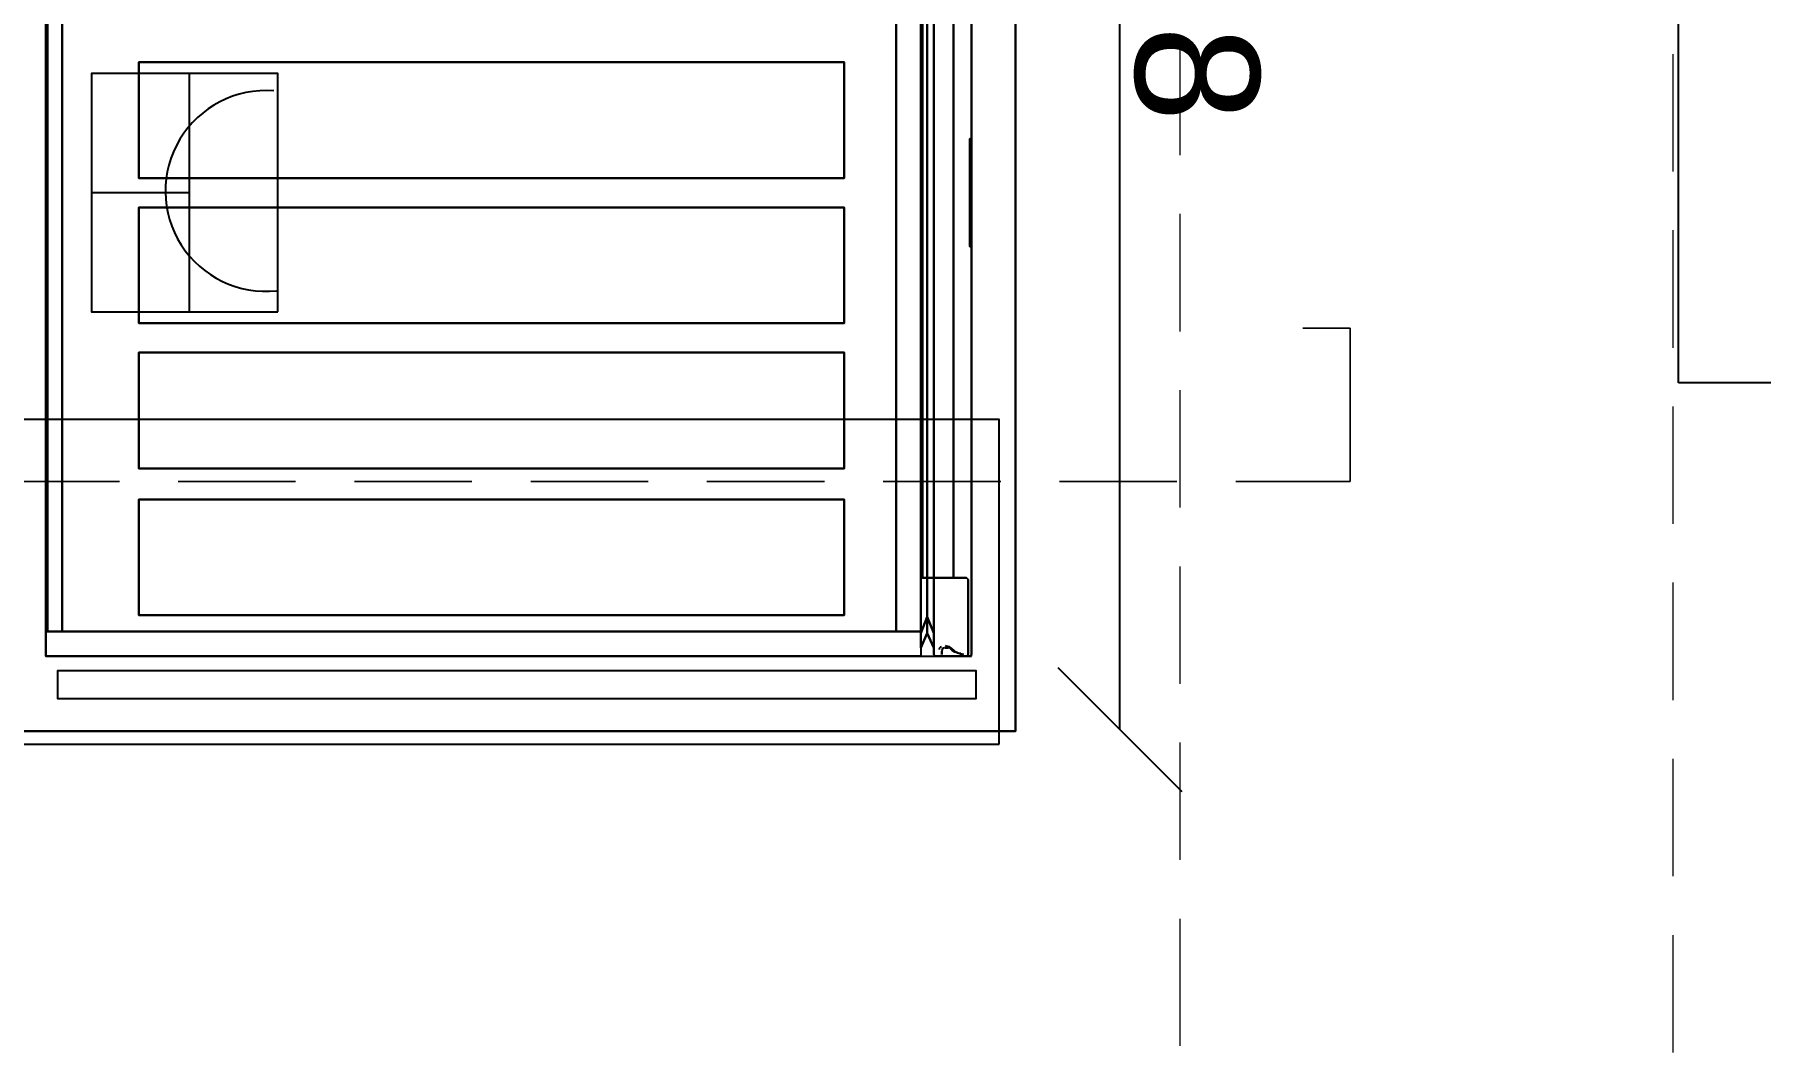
# Model space of a CAD drawing. Header units: millimetres. Extents: x -5841 to 140562, y 1006 to 102310.
# Drawn here: x 100590 to 101710, y 14084 to 14744 of the extents above; entities that cross this region are included whole.
import ezdxf

# ---------------------------------------------------------------- set-up
doc = ezdxf.new("R2010")
doc.units = ezdxf.units.MM
doc.header["$LTSCALE"] = 10
for name, color, linetype in [('PDF18_0', 7, 'Continuous'), ('PDF18_1-Dim-01', 7, 'Continuous'), ('PDF18_1-EeAa_3D-01', 7, 'Continuous'), ('PDF18_1-Electrical_App-01', 7, 'Continuous'), ('PDF18_2d', 1, 'Continuous'), ('PDF18_Text', 7, 'Continuous')]:
    doc.layers.add(name, color=color, linetype=linetype)
for name, color, linetype, true_color in [('PDF18_1-Cab-01', 7, 'Continuous', 0x545454), ('PDF18_1-Cab_2D-01', 7, 'Continuous', 0x545454), ('PDF18_1-Shape-01', 140, 'Continuous', 0x00bfff), ('PDF18_KD - WALL - LOADBEARING', 7, 'Continuous', 0xc0ab87)]:
    doc.layers.add(name, color=color, linetype=linetype, true_color=true_color)
doc.styles.add('PDF ArialMT', font='arial.ttf')
picture_1 = doc.add_image_def('image2.png', size_in_pixel=(2281, 605))

msp = doc.modelspace()

# ---------------------------------------------------------------- linework, layer by layer
at = {"layer": 'PDF18_0', "lineweight": 25}
for points in [[(100005.20748, 15294.41859), (100005.20748, 14657.31806), (98984.99998, 14657.31806), (98984.99998, 15294.41859), (97782.76376, 15294.41859), (97782.76376, 14292.2023), (101226.49323, 14292.2023), (101226.49323, 15294.41859)], [(101215.91016, 14283.73585), (101215.91016, 14494.33885), (99496.16204, 14494.33885), (99496.16204, 14283.73585)]]:
    msp.add_lwpolyline(points, close=True, dxfattribs=at)
at = {"layer": 'PDF18_0', "color": 0, "lineweight": 0, "true_color": 0x939598}
for points in [[(101333.38219, 14665.78451), (101333.38219, 14741.98258)], [(101652.99076, 14655.20144), (101652.99076, 14731.39951)], [(101333.38219, 14551.4874), (101333.38219, 14627.68547)], [(101652.99076, 14540.90434), (101652.99076, 14617.10241)], [(101333.38219, 14437.1903), (101333.38219, 14513.38837)], [(101652.99076, 14426.60723), (101652.99076, 14502.8053)], [(101333.38219, 14322.89319), (101333.38219, 14399.09126)], [(101652.99076, 14312.31012), (101652.99076, 14388.5082)], [(101333.38219, 14208.59608), (101333.38219, 14284.79415)], [(101652.99076, 14198.01302), (101652.99076, 14274.21109)], [(101333.38219, 14087.94914), (101333.38219, 14170.49705)], [(101652.99076, 14083.71591), (101652.99076, 14159.91398)]]:
    msp.add_lwpolyline(points, dxfattribs=at)
for points in [[(101412.75518, 14454.1232), (101443.44607, 14454.1232), (101443.44607, 14553.60401), (101412.75518, 14553.60401), (101443.44607, 14553.60401), (101443.44607, 14454.1232)], [(100645.48294, 14454.1232), (100569.28487, 14454.1232)], [(100759.78004, 14454.1232), (100683.58197, 14454.1232)], [(100874.07715, 14454.1232), (100797.87908, 14454.1232)], [(100988.37425, 14454.1232), (100912.17618, 14454.1232)], [(101102.67136, 14454.1232), (101026.47329, 14454.1232)], [(101216.96847, 14454.1232), (101140.7704, 14454.1232)], [(101331.26557, 14454.1232), (101255.0675, 14454.1232)], [(101428.62977, 14454.1232), (101369.36461, 14454.1232)]]:
    msp.add_lwpolyline(points, close=True, dxfattribs=at)
at = {"layer": 'PDF18_1-Cab-01', "lineweight": 25}
msp.add_lwpolyline([(101201.09387, 14313.36843), (101201.09387, 14331.35964), (100605.26729, 14331.35964), (100605.26729, 14313.36843)], close=True, dxfattribs=at)
at = {"layer": 'PDF18_1-Cab_2D-01', "lineweight": 25}
msp.add_lwpolyline([(100605.26729, 14313.36843), (101201.09387, 14313.36843), (101201.09387, 14331.35964), (100605.26729, 14331.35964)], close=True, dxfattribs=at)
at = {"layer": 'PDF18_1-Dim-01', "lineweight": 25}
for points in [[(101294.22484, 14293.26061), (101294.22484, 15270.07754)], [(101254.0092, 14333.47626), (101334.44049, 14253.04496)]]:
    msp.add_lwpolyline(points, dxfattribs=at)
at = {"layer": 'PDF18_1-EeAa_3D-01', "lineweight": 25}
for points in [[(101196.86064, 14940.94421), (101197.91895, 14939.8859), (101197.91895, 14341.94271), (101196.86064, 14340.8844), (101174.63621, 14340.8844), (101196.86064, 14340.8844), (101197.91895, 14341.94271), (101197.91895, 14939.8859), (101196.86064, 14940.94421), (101174.63621, 14940.94421), (101173.5779, 14939.8859), (101174.63621, 14940.94421), (101196.86064, 14940.94421), (101197.91895, 14939.8859), (101197.91895, 14341.94271), (101196.86064, 14340.8844), (101197.91895, 14341.94271), (101197.91895, 14939.8859), (101196.86064, 14940.94421), (101174.63621, 14940.94421)], [(101169.34467, 14926.12792), (101165.11145, 14936.71098), (101165.11145, 14346.17593), (101169.34467, 14355.70069)], [(101165.11145, 14346.17593), (101165.11145, 14936.71098), (101169.34467, 14926.12792), (101169.34467, 14355.70069)], [(101169.34467, 14355.70069), (101173.5779, 14346.17593), (101173.5779, 14936.71098), (101169.34467, 14926.12792), (101173.5779, 14936.71098), (101173.5779, 14346.17593)], [(101174.63621, 14340.8844), (101173.5779, 14341.94271), (101173.5779, 14939.8859), (101173.5779, 14341.94271)], [(101165.11145, 14356.759), (100597.85914, 14356.759), (100597.85914, 14925.06961), (101165.11145, 14925.06961)], [(100597.85914, 14925.06961), (101165.11145, 14925.06961), (101165.11145, 14356.759), (100597.85914, 14356.759)], [(100598.91745, 14925.06961), (100598.91745, 14356.759), (100597.85914, 14356.759), (100598.91745, 14356.759)], [(101149.23685, 14925.06961), (100598.91745, 14925.06961), (100598.91745, 14356.759), (101149.23685, 14356.759)], [(100608.44221, 14356.759), (101165.11145, 14356.759), (101165.11145, 14925.06961), (100608.44221, 14925.06961)], [(100608.44221, 14356.759), (100608.44221, 14925.06961), (101165.11145, 14925.06961), (101165.11145, 14356.759)], [(100608.44221, 14356.759), (101165.11145, 14356.759), (101165.11145, 14925.06961), (100608.44221, 14925.06961)], [(100608.44221, 14356.759), (100608.44221, 14925.06961), (101165.11145, 14925.06961), (101165.11145, 14356.759)], [(100608.44221, 14356.759), (101165.11145, 14356.759), (101165.11145, 14925.06961), (100608.44221, 14925.06961)], [(100608.44221, 14356.759), (100608.44221, 14925.06961), (101165.11145, 14925.06961), (101165.11145, 14356.759)], [(100608.44221, 14356.759), (101165.11145, 14356.759), (101165.11145, 14925.06961), (100608.44221, 14925.06961)], [(100608.44221, 14356.759), (100608.44221, 14925.06961), (101165.11145, 14925.06961), (101165.11145, 14356.759)], [(100608.44221, 14356.759), (101165.11145, 14356.759), (101165.11145, 14925.06961), (100608.44221, 14925.06961)], [(100608.44221, 14356.759), (100608.44221, 14925.06961), (101165.11145, 14925.06961), (101165.11145, 14356.759)], [(101165.11145, 14925.06961), (101165.11145, 14356.759), (101149.23685, 14356.759), (101165.11145, 14356.759)], [(101165.11145, 14926.12792), (101169.34467, 14916.60316), (101169.34467, 14366.28376), (101165.11145, 14355.70069)], [(101169.34467, 14366.28376), (101169.34467, 14916.60316), (101165.11145, 14926.12792), (101165.11145, 14355.70069)], [(101169.34467, 14916.60316), (101173.5779, 14926.12792), (101173.5779, 14355.70069), (101169.34467, 14366.28376), (101173.5779, 14355.70069), (101173.5779, 14926.12792)], [(101186.27758, 14391.68311), (101166.16975, 14391.68311), (101186.27758, 14391.68311), (101186.27758, 14891.2038)], [(100658.18262, 14726.10798), (101115.37104, 14726.10798), (101115.37104, 14650.96822), (100658.18262, 14650.96822)], [(101115.37104, 14726.10798), (100658.18262, 14726.10798), (100658.18262, 14650.96822), (101115.37104, 14650.96822)], [(100658.18262, 14726.10798), (101115.37104, 14726.10798), (101115.37104, 14650.96822), (100658.18262, 14650.96822)], [(101115.37104, 14726.10798), (100658.18262, 14726.10798), (100658.18262, 14650.96822), (101115.37104, 14650.96822)], [(100658.18262, 14726.10798), (101115.37104, 14726.10798), (101115.37104, 14650.96822), (100658.18262, 14650.96822)], [(101115.37104, 14726.10798), (100658.18262, 14726.10798), (100658.18262, 14650.96822), (101115.37104, 14650.96822)], [(100658.18262, 14726.10798), (101115.37104, 14726.10798), (101115.37104, 14650.96822), (100658.18262, 14650.96822)], [(101115.37104, 14726.10798), (100658.18262, 14726.10798), (100658.18262, 14650.96822), (101115.37104, 14650.96822)], [(100658.18262, 14726.10798), (101115.37104, 14726.10798), (101115.37104, 14650.96822), (100658.18262, 14650.96822)], [(101115.37104, 14726.10798), (100658.18262, 14726.10798), (100658.18262, 14650.96822), (101115.37104, 14650.96822)], [(101196.86064, 14676.36757), (101197.91895, 14676.36757), (101196.86064, 14676.36757), (101196.86064, 14606.51934), (101197.91895, 14606.51934), (101196.86064, 14606.51934)], [(101197.91895, 14606.51934), (101197.91895, 14675.30927), (101196.86064, 14675.30927), (101196.86064, 14606.51934), (101197.91895, 14606.51934), (101197.91895, 14675.30927), (101196.86064, 14675.30927), (101196.86064, 14606.51934)], [(100658.18262, 14631.9187), (101115.37104, 14631.9187), (101115.37104, 14556.77893), (100658.18262, 14556.77893)], [(101115.37104, 14631.9187), (100658.18262, 14631.9187), (100658.18262, 14556.77893), (101115.37104, 14556.77893)], [(100658.18262, 14631.9187), (101115.37104, 14631.9187), (101115.37104, 14556.77893), (100658.18262, 14556.77893)], [(101115.37104, 14631.9187), (100658.18262, 14631.9187), (100658.18262, 14556.77893), (101115.37104, 14556.77893)], [(100658.18262, 14631.9187), (101115.37104, 14631.9187), (101115.37104, 14556.77893), (100658.18262, 14556.77893)], [(101115.37104, 14631.9187), (100658.18262, 14631.9187), (100658.18262, 14556.77893), (101115.37104, 14556.77893)], [(100658.18262, 14631.9187), (101115.37104, 14631.9187), (101115.37104, 14556.77893), (100658.18262, 14556.77893)], [(101115.37104, 14631.9187), (100658.18262, 14631.9187), (100658.18262, 14556.77893), (101115.37104, 14556.77893)], [(100658.18262, 14631.9187), (101115.37104, 14631.9187), (101115.37104, 14556.77893), (100658.18262, 14556.77893)], [(101115.37104, 14631.9187), (100658.18262, 14631.9187), (100658.18262, 14556.77893), (101115.37104, 14556.77893)], [(100658.18262, 14537.72942), (101115.37104, 14537.72942), (101115.37104, 14462.58965), (100658.18262, 14462.58965)], [(101115.37104, 14537.72942), (100658.18262, 14537.72942), (100658.18262, 14462.58965), (101115.37104, 14462.58965)], [(100658.18262, 14537.72942), (101115.37104, 14537.72942), (101115.37104, 14462.58965), (100658.18262, 14462.58965)], [(101115.37104, 14537.72942), (100658.18262, 14537.72942), (100658.18262, 14462.58965), (101115.37104, 14462.58965)], [(100658.18262, 14537.72942), (101115.37104, 14537.72942), (101115.37104, 14462.58965), (100658.18262, 14462.58965)], [(101115.37104, 14537.72942), (100658.18262, 14537.72942), (100658.18262, 14462.58965), (101115.37104, 14462.58965)], [(100658.18262, 14537.72942), (101115.37104, 14537.72942), (101115.37104, 14462.58965), (100658.18262, 14462.58965)], [(101115.37104, 14537.72942), (100658.18262, 14537.72942), (100658.18262, 14462.58965), (101115.37104, 14462.58965)], [(100658.18262, 14537.72942), (101115.37104, 14537.72942), (101115.37104, 14462.58965), (100658.18262, 14462.58965)], [(101115.37104, 14537.72942), (100658.18262, 14537.72942), (100658.18262, 14462.58965), (101115.37104, 14462.58965)], [(100658.18262, 14442.48183), (101115.37104, 14442.48183), (101115.37104, 14367.34206), (100658.18262, 14367.34206)], [(101115.37104, 14442.48183), (100658.18262, 14442.48183), (100658.18262, 14367.34206), (101115.37104, 14367.34206)], [(100658.18262, 14442.48183), (101115.37104, 14442.48183), (101115.37104, 14367.34206), (100658.18262, 14367.34206)], [(101115.37104, 14442.48183), (100658.18262, 14442.48183), (100658.18262, 14367.34206), (101115.37104, 14367.34206)], [(100658.18262, 14442.48183), (101115.37104, 14442.48183), (101115.37104, 14367.34206), (100658.18262, 14367.34206)], [(101115.37104, 14442.48183), (100658.18262, 14442.48183), (100658.18262, 14367.34206), (101115.37104, 14367.34206)], [(100658.18262, 14442.48183), (101115.37104, 14442.48183), (101115.37104, 14367.34206), (100658.18262, 14367.34206)], [(101115.37104, 14442.48183), (100658.18262, 14442.48183), (100658.18262, 14367.34206), (101115.37104, 14367.34206)], [(100658.18262, 14442.48183), (101115.37104, 14442.48183), (101115.37104, 14367.34206), (100658.18262, 14367.34206)], [(101115.37104, 14442.48183), (100658.18262, 14442.48183), (100658.18262, 14367.34206), (101115.37104, 14367.34206)], [(101194.74403, 14340.8844), (101192.62742, 14340.8844), (101194.74403, 14340.8844), (101195.80234, 14341.94271), (101195.80234, 14390.62481), (101194.74403, 14391.68311), (101173.5779, 14391.68311), (101194.74403, 14391.68311), (101195.80234, 14390.62481), (101195.80234, 14341.94271)], [(100597.85914, 14340.8844), (100597.85914, 14356.759), (101165.11145, 14356.759), (101165.11145, 14340.8844), (100597.85914, 14340.8844), (100597.85914, 14356.759), (101165.11145, 14356.759), (101165.11145, 14340.8844)], [(101173.5779, 14341.94271), (101174.63621, 14340.8844)]]:
    msp.add_lwpolyline(points, close=True, dxfattribs=at)
for points in [[(101173.5779, 14939.8859), (101173.5779, 14341.94271), (101173.5779, 14939.8859)], [(100597.85914, 14356.759), (100597.85914, 14925.06961), (100597.85914, 14356.759)], [(101149.23685, 14356.759), (101149.23685, 14925.06961), (101149.23685, 14356.759)], [(101166.16975, 14391.68311), (101166.16975, 14891.2038), (101166.16975, 14391.68311)], [(100658.18262, 14726.10798), (100658.18262, 14726.10798)], [(100658.18262, 14726.10798), (100658.18262, 14726.10798)], [(100658.18262, 14726.10798), (100658.18262, 14726.10798)], [(100658.18262, 14726.10798), (100658.18262, 14726.10798)], [(100658.18262, 14726.10798), (100658.18262, 14726.10798)], [(100658.18262, 14726.10798), (100658.18262, 14726.10798)], [(100658.18262, 14726.10798), (100658.18262, 14726.10798)], [(100658.18262, 14726.10798), (100658.18262, 14726.10798)], [(100658.18262, 14726.10798), (100658.18262, 14726.10798)], [(100658.18262, 14726.10798), (100658.18262, 14726.10798)], [(101115.37104, 14726.10798), (101115.37104, 14726.10798)], [(101115.37104, 14726.10798), (101115.37104, 14726.10798)], [(101115.37104, 14726.10798), (101115.37104, 14726.10798)], [(101115.37104, 14726.10798), (101115.37104, 14726.10798)], [(101115.37104, 14726.10798), (101115.37104, 14726.10798)], [(101115.37104, 14726.10798), (101115.37104, 14726.10798)], [(101115.37104, 14726.10798), (101115.37104, 14726.10798)], [(101115.37104, 14726.10798), (101115.37104, 14726.10798)], [(101115.37104, 14726.10798), (101115.37104, 14726.10798)], [(101115.37104, 14726.10798), (101115.37104, 14726.10798)], [(101196.86064, 14676.36757), (101196.86064, 14676.36757)], [(101196.86064, 14675.30927), (101196.86064, 14675.30927)], [(101196.86064, 14675.30927), (101196.86064, 14675.30927)], [(101197.91895, 14676.36757), (101197.91895, 14606.51934), (101197.91895, 14676.36757)], [(101197.91895, 14676.36757), (101197.91895, 14676.36757)], [(101197.91895, 14675.30927), (101197.91895, 14675.30927)], [(101197.91895, 14675.30927), (101197.91895, 14675.30927)], [(100658.18262, 14650.96822), (100658.18262, 14650.96822)], [(100658.18262, 14650.96822), (100658.18262, 14650.96822)], [(100658.18262, 14650.96822), (100658.18262, 14650.96822)], [(100658.18262, 14650.96822), (100658.18262, 14650.96822)], [(100658.18262, 14650.96822), (100658.18262, 14650.96822)], [(100658.18262, 14650.96822), (100658.18262, 14650.96822)], [(100658.18262, 14650.96822), (100658.18262, 14650.96822)], [(100658.18262, 14650.96822), (100658.18262, 14650.96822)], [(100658.18262, 14650.96822), (100658.18262, 14650.96822)], [(100658.18262, 14650.96822), (100658.18262, 14650.96822)], [(100658.18262, 14650.96822), (100658.18262, 14650.96822)], [(100658.18262, 14650.96822), (100658.18262, 14650.96822)], [(100658.18262, 14650.96822), (100658.18262, 14650.96822)], [(100658.18262, 14650.96822), (100658.18262, 14650.96822)], [(100658.18262, 14650.96822), (100658.18262, 14650.96822)], [(101115.37104, 14650.96822), (101115.37104, 14650.96822)], [(101115.37104, 14650.96822), (101115.37104, 14650.96822)], [(101115.37104, 14650.96822), (101115.37104, 14650.96822)], [(101115.37104, 14650.96822), (101115.37104, 14650.96822)], [(101115.37104, 14650.96822), (101115.37104, 14650.96822)], [(101115.37104, 14650.96822), (101115.37104, 14650.96822)], [(101115.37104, 14650.96822), (101115.37104, 14650.96822)], [(101115.37104, 14650.96822), (101115.37104, 14650.96822)], [(101115.37104, 14650.96822), (101115.37104, 14650.96822)], [(101115.37104, 14650.96822), (101115.37104, 14650.96822)], [(100658.18262, 14631.9187), (100658.18262, 14631.9187)], [(100658.18262, 14631.9187), (100658.18262, 14631.9187)], [(100658.18262, 14631.9187), (100658.18262, 14631.9187)], [(100658.18262, 14631.9187), (100658.18262, 14631.9187)], [(100658.18262, 14631.9187), (100658.18262, 14631.9187)], [(100658.18262, 14631.9187), (100658.18262, 14631.9187)], [(100658.18262, 14631.9187), (100658.18262, 14631.9187)], [(100658.18262, 14631.9187), (100658.18262, 14631.9187)], [(100658.18262, 14631.9187), (100658.18262, 14631.9187)], [(100658.18262, 14631.9187), (100658.18262, 14631.9187)], [(101115.37104, 14631.9187), (101115.37104, 14631.9187)], [(101115.37104, 14631.9187), (101115.37104, 14631.9187)], [(101115.37104, 14631.9187), (101115.37104, 14631.9187)], [(101115.37104, 14631.9187), (101115.37104, 14631.9187)], [(101115.37104, 14631.9187), (101115.37104, 14631.9187)], [(101115.37104, 14631.9187), (101115.37104, 14631.9187)], [(101115.37104, 14631.9187), (101115.37104, 14631.9187)], [(101115.37104, 14631.9187), (101115.37104, 14631.9187)], [(101115.37104, 14631.9187), (101115.37104, 14631.9187)], [(101115.37104, 14631.9187), (101115.37104, 14631.9187)], [(101196.86064, 14606.51934), (101196.86064, 14606.51934)], [(101196.86064, 14606.51934), (101196.86064, 14606.51934)], [(101196.86064, 14606.51934), (101196.86064, 14606.51934)], [(101196.86064, 14606.51934), (101196.86064, 14606.51934)], [(101197.91895, 14606.51934), (101197.91895, 14606.51934)], [(101197.91895, 14606.51934), (101197.91895, 14606.51934)], [(101197.91895, 14606.51934), (101197.91895, 14606.51934)], [(100658.18262, 14556.77893), (100658.18262, 14556.77893)], [(100658.18262, 14556.77893), (100658.18262, 14556.77893)], [(100658.18262, 14556.77893), (100658.18262, 14556.77893)], [(100658.18262, 14556.77893), (100658.18262, 14556.77893)], [(100658.18262, 14556.77893), (100658.18262, 14556.77893)], [(100658.18262, 14556.77893), (100658.18262, 14556.77893)], [(100658.18262, 14556.77893), (100658.18262, 14556.77893)], [(100658.18262, 14556.77893), (100658.18262, 14556.77893)], [(100658.18262, 14556.77893), (100658.18262, 14556.77893)], [(100658.18262, 14556.77893), (100658.18262, 14556.77893)], [(100658.18262, 14556.77893), (100658.18262, 14556.77893)], [(100658.18262, 14556.77893), (100658.18262, 14556.77893)], [(100658.18262, 14556.77893), (100658.18262, 14556.77893)], [(100658.18262, 14556.77893), (100658.18262, 14556.77893)], [(100658.18262, 14556.77893), (100658.18262, 14556.77893)], [(101115.37104, 14556.77893), (101115.37104, 14556.77893)], [(101115.37104, 14556.77893), (101115.37104, 14556.77893)], [(101115.37104, 14556.77893), (101115.37104, 14556.77893)], [(101115.37104, 14556.77893), (101115.37104, 14556.77893)], [(101115.37104, 14556.77893), (101115.37104, 14556.77893)], [(101115.37104, 14556.77893), (101115.37104, 14556.77893)], [(101115.37104, 14556.77893), (101115.37104, 14556.77893)], [(101115.37104, 14556.77893), (101115.37104, 14556.77893)], [(101115.37104, 14556.77893), (101115.37104, 14556.77893)], [(101115.37104, 14556.77893), (101115.37104, 14556.77893)], [(100658.18262, 14537.72942), (100658.18262, 14537.72942)], [(100658.18262, 14537.72942), (100658.18262, 14537.72942)], [(100658.18262, 14537.72942), (100658.18262, 14537.72942)], [(100658.18262, 14537.72942), (100658.18262, 14537.72942)], [(100658.18262, 14537.72942), (100658.18262, 14537.72942)], [(100658.18262, 14537.72942), (100658.18262, 14537.72942)], [(100658.18262, 14537.72942), (100658.18262, 14537.72942)], [(100658.18262, 14537.72942), (100658.18262, 14537.72942)], [(100658.18262, 14537.72942), (100658.18262, 14537.72942)], [(100658.18262, 14537.72942), (100658.18262, 14537.72942)], [(101115.37104, 14537.72942), (101115.37104, 14537.72942)], [(101115.37104, 14537.72942), (101115.37104, 14537.72942)], [(101115.37104, 14537.72942), (101115.37104, 14537.72942)], [(101115.37104, 14537.72942), (101115.37104, 14537.72942)], [(101115.37104, 14537.72942), (101115.37104, 14537.72942)], [(101115.37104, 14537.72942), (101115.37104, 14537.72942)], [(101115.37104, 14537.72942), (101115.37104, 14537.72942)], [(101115.37104, 14537.72942), (101115.37104, 14537.72942)], [(101115.37104, 14537.72942), (101115.37104, 14537.72942)], [(101115.37104, 14537.72942), (101115.37104, 14537.72942)], [(100658.18262, 14462.58965), (100658.18262, 14462.58965)], [(100658.18262, 14462.58965), (100658.18262, 14462.58965)], [(100658.18262, 14462.58965), (100658.18262, 14462.58965)], [(100658.18262, 14462.58965), (100658.18262, 14462.58965)], [(100658.18262, 14462.58965), (100658.18262, 14462.58965)], [(100658.18262, 14462.58965), (100658.18262, 14462.58965)], [(100658.18262, 14462.58965), (100658.18262, 14462.58965)], [(100658.18262, 14462.58965), (100658.18262, 14462.58965)], [(100658.18262, 14462.58965), (100658.18262, 14462.58965)], [(100658.18262, 14462.58965), (100658.18262, 14462.58965)], [(100658.18262, 14462.58965), (100658.18262, 14462.58965)], [(100658.18262, 14462.58965), (100658.18262, 14462.58965)], [(100658.18262, 14462.58965), (100658.18262, 14462.58965)], [(100658.18262, 14462.58965), (100658.18262, 14462.58965)], [(100658.18262, 14462.58965), (100658.18262, 14462.58965)], [(101115.37104, 14462.58965), (101115.37104, 14462.58965)], [(101115.37104, 14462.58965), (101115.37104, 14462.58965)], [(101115.37104, 14462.58965), (101115.37104, 14462.58965)], [(101115.37104, 14462.58965), (101115.37104, 14462.58965)], [(101115.37104, 14462.58965), (101115.37104, 14462.58965)], [(101115.37104, 14462.58965), (101115.37104, 14462.58965)], [(101115.37104, 14462.58965), (101115.37104, 14462.58965)], [(101115.37104, 14462.58965), (101115.37104, 14462.58965)], [(101115.37104, 14462.58965), (101115.37104, 14462.58965)], [(101115.37104, 14462.58965), (101115.37104, 14462.58965)], [(100658.18262, 14442.48183), (100658.18262, 14442.48183)], [(100658.18262, 14442.48183), (100658.18262, 14442.48183)], [(100658.18262, 14442.48183), (100658.18262, 14442.48183)], [(100658.18262, 14442.48183), (100658.18262, 14442.48183)], [(100658.18262, 14442.48183), (100658.18262, 14442.48183)], [(100658.18262, 14442.48183), (100658.18262, 14442.48183)], [(100658.18262, 14442.48183), (100658.18262, 14442.48183)], [(100658.18262, 14442.48183), (100658.18262, 14442.48183)], [(100658.18262, 14442.48183), (100658.18262, 14442.48183)], [(100658.18262, 14442.48183), (100658.18262, 14442.48183)], [(101115.37104, 14442.48183), (101115.37104, 14442.48183)], [(101115.37104, 14442.48183), (101115.37104, 14442.48183)], [(101115.37104, 14442.48183), (101115.37104, 14442.48183)], [(101115.37104, 14442.48183), (101115.37104, 14442.48183)], [(101115.37104, 14442.48183), (101115.37104, 14442.48183)], [(101115.37104, 14442.48183), (101115.37104, 14442.48183)], [(101115.37104, 14442.48183), (101115.37104, 14442.48183)], [(101115.37104, 14442.48183), (101115.37104, 14442.48183)], [(101115.37104, 14442.48183), (101115.37104, 14442.48183)], [(101115.37104, 14442.48183), (101115.37104, 14442.48183)], [(101166.16975, 14391.68311), (101166.16975, 14391.68311)], [(101166.16975, 14391.68311), (101166.16975, 14391.68311)], [(101173.5779, 14341.94271), (101173.5779, 14391.68311), (101173.5779, 14341.94271)], [(101173.5779, 14391.68311), (101173.5779, 14391.68311)], [(101173.5779, 14391.68311), (101173.5779, 14391.68311)], [(101186.27758, 14391.68311), (101186.27758, 14391.68311)], [(101194.74403, 14391.68311), (101194.74403, 14391.68311)], [(101194.74403, 14391.68311), (101194.74403, 14391.68311)], [(101194.74403, 14391.68311), (101194.74403, 14391.68311)], [(101195.80234, 14390.62481), (101195.80234, 14390.62481)], [(100658.18262, 14367.34206), (100658.18262, 14367.34206)], [(100658.18262, 14367.34206), (100658.18262, 14367.34206)], [(100658.18262, 14367.34206), (100658.18262, 14367.34206)], [(100658.18262, 14367.34206), (100658.18262, 14367.34206)], [(100658.18262, 14367.34206), (100658.18262, 14367.34206)], [(100658.18262, 14367.34206), (100658.18262, 14367.34206)], [(100658.18262, 14367.34206), (100658.18262, 14367.34206)], [(100658.18262, 14367.34206), (100658.18262, 14367.34206)], [(100658.18262, 14367.34206), (100658.18262, 14367.34206)], [(100658.18262, 14367.34206), (100658.18262, 14367.34206)], [(100658.18262, 14367.34206), (100658.18262, 14367.34206)], [(100658.18262, 14367.34206), (100658.18262, 14367.34206)], [(100658.18262, 14367.34206), (100658.18262, 14367.34206)], [(100658.18262, 14367.34206), (100658.18262, 14367.34206)], [(100658.18262, 14367.34206), (100658.18262, 14367.34206)], [(101115.37104, 14367.34206), (101115.37104, 14367.34206)], [(101115.37104, 14367.34206), (101115.37104, 14367.34206)], [(101115.37104, 14367.34206), (101115.37104, 14367.34206)], [(101115.37104, 14367.34206), (101115.37104, 14367.34206)], [(101115.37104, 14367.34206), (101115.37104, 14367.34206)], [(101115.37104, 14367.34206), (101115.37104, 14367.34206)], [(101115.37104, 14367.34206), (101115.37104, 14367.34206)], [(101115.37104, 14367.34206), (101115.37104, 14367.34206)], [(101115.37104, 14367.34206), (101115.37104, 14367.34206)], [(101115.37104, 14367.34206), (101115.37104, 14367.34206)], [(101169.34467, 14366.28376), (101169.34467, 14366.28376)], [(101169.34467, 14366.28376), (101169.34467, 14366.28376)], [(101169.34467, 14366.28376), (101169.34467, 14366.28376)], [(100597.85914, 14356.759), (100597.85914, 14356.759)], [(100597.85914, 14356.759), (100597.85914, 14356.759)], [(100597.85914, 14356.759), (100597.85914, 14356.759)], [(100597.85914, 14356.759), (100597.85914, 14356.759)], [(100597.85914, 14356.759), (100597.85914, 14356.759)], [(100598.91745, 14356.759), (100598.91745, 14356.759)], [(100608.44221, 14356.759), (100608.44221, 14356.759)], [(100608.44221, 14356.759), (100608.44221, 14356.759)], [(100608.44221, 14356.759), (100608.44221, 14356.759)], [(100608.44221, 14356.759), (100608.44221, 14356.759)], [(100608.44221, 14356.759), (100608.44221, 14356.759)], [(101149.23685, 14356.759), (101149.23685, 14356.759)], [(101149.23685, 14356.759), (101149.23685, 14356.759)], [(101165.11145, 14356.759), (101165.11145, 14356.759)], [(101165.11145, 14356.759), (101165.11145, 14356.759)], [(101165.11145, 14356.759), (101165.11145, 14356.759)], [(101165.11145, 14356.759), (101165.11145, 14356.759)], [(101165.11145, 14356.759), (101165.11145, 14356.759)], [(101165.11145, 14356.759), (101165.11145, 14356.759)], [(101165.11145, 14356.759), (101165.11145, 14356.759)], [(101165.11145, 14356.759), (101165.11145, 14356.759)], [(101165.11145, 14356.759), (101165.11145, 14356.759)], [(101165.11145, 14356.759), (101165.11145, 14356.759)], [(101165.11145, 14355.70069), (101165.11145, 14355.70069)], [(101165.11145, 14355.70069), (101165.11145, 14355.70069)], [(101165.11145, 14355.70069), (101165.11145, 14355.70069)], [(101169.34467, 14355.70069), (101169.34467, 14355.70069)], [(101169.34467, 14355.70069), (101169.34467, 14355.70069)], [(101169.34467, 14355.70069), (101169.34467, 14355.70069)], [(101173.5779, 14355.70069), (101173.5779, 14355.70069)], [(101173.5779, 14355.70069), (101173.5779, 14355.70069)], [(100597.85914, 14340.8844), (100597.85914, 14340.8844)], [(101165.11145, 14346.17593), (101165.11145, 14346.17593)], [(101165.11145, 14346.17593), (101165.11145, 14346.17593)], [(101165.11145, 14346.17593), (101165.11145, 14346.17593)], [(101165.11145, 14340.8844), (101165.11145, 14340.8844)], [(101165.11145, 14340.8844), (101165.11145, 14340.8844)], [(101173.5779, 14346.17593), (101173.5779, 14346.17593)], [(101173.5779, 14346.17593), (101173.5779, 14346.17593)], [(101173.5779, 14346.17593), (101173.5779, 14346.17593)], [(101173.5779, 14341.94271), (101173.5779, 14341.94271)], [(101173.5779, 14341.94271), (101173.5779, 14341.94271)], [(101173.5779, 14341.94271), (101173.5779, 14341.94271)], [(101174.63621, 14340.8844), (101173.5779, 14341.94271), (101174.63621, 14340.8844)], [(101173.5779, 14341.94271), (101173.5779, 14341.94271)], [(101173.5779, 14341.94271), (101173.5779, 14341.94271)], [(101174.63621, 14340.8844), (101174.63621, 14340.8844)], [(101196.86064, 14340.8844), (101174.63621, 14340.8844), (101196.86064, 14340.8844)], [(101174.63621, 14340.8844), (101174.63621, 14340.8844)], [(101174.63621, 14340.8844), (101174.63621, 14340.8844)], [(101174.63621, 14340.8844), (101177.81112, 14340.8844), (101174.63621, 14340.8844)], [(101174.63621, 14340.8844), (101174.63621, 14340.8844)], [(101174.63621, 14340.8844), (101174.63621, 14340.8844)], [(101177.81112, 14341.94271), (101177.81112, 14341.94271)], [(101177.81112, 14340.8844), (101177.81112, 14340.8844)], [(101177.81112, 14340.8844), (101177.81112, 14340.8844)], [(101178.86943, 14341.94271), (101178.86943, 14344.05932), (101178.86943, 14341.94271)], [(101178.86943, 14344.05932), (101178.86943, 14344.05932)], [(101178.86943, 14344.05932), (101178.86943, 14344.05932)], [(101178.86943, 14341.94271), (101178.86943, 14341.94271)], [(101178.86943, 14341.94271), (101178.86943, 14341.94271)], [(101178.86943, 14341.94271), (101178.86943, 14341.94271)], [(101179.92774, 14345.11763), (101179.92774, 14345.11763)], [(101180.98604, 14346.17593), (101180.98604, 14346.17593)], [(101183.10266, 14346.17593), (101180.98604, 14346.17593), (101183.10266, 14346.17593)], [(101180.98604, 14346.17593), (101180.98604, 14346.17593)], [(101180.98604, 14346.17593), (101180.98604, 14346.17593)], [(101183.10266, 14346.17593), (101183.10266, 14346.17593)], [(101183.10266, 14346.17593), (101183.10266, 14346.17593)], [(101183.10266, 14346.17593), (101183.10266, 14346.17593)], [(101184.16096, 14346.17593), (101184.16096, 14346.17593)], [(101185.21927, 14345.11763), (101185.21927, 14345.11763)], [(101186.27758, 14345.11763), (101186.27758, 14345.11763)], [(101186.27758, 14345.11763), (101186.27758, 14345.11763)], [(101186.27758, 14345.11763), (101186.27758, 14345.11763)], [(101187.33588, 14343.00101), (101187.33588, 14343.00101)], [(101189.4525, 14341.94271), (101189.4525, 14341.94271)], [(101190.5108, 14341.94271), (101190.5108, 14341.94271)], [(101192.62742, 14340.8844), (101192.62742, 14340.8844)], [(101192.62742, 14340.8844), (101192.62742, 14340.8844)], [(101192.62742, 14340.8844), (101192.62742, 14340.8844)], [(101192.62742, 14340.8844), (101192.62742, 14340.8844)], [(101192.62742, 14340.8844), (101192.62742, 14340.8844)], [(101194.74403, 14340.8844), (101194.74403, 14340.8844)], [(101195.80234, 14341.94271), (101195.80234, 14341.94271)], [(101195.80234, 14341.94271), (101195.80234, 14341.94271)], [(101196.86064, 14340.8844), (101196.86064, 14340.8844)], [(101196.86064, 14340.8844), (101196.86064, 14340.8844)], [(101196.86064, 14340.8844), (101196.86064, 14340.8844)], [(101196.86064, 14340.8844), (101196.86064, 14340.8844)], [(101197.91895, 14341.94271), (101197.91895, 14341.94271)], [(101197.91895, 14341.94271), (101197.91895, 14341.94271)], [(101197.91895, 14341.94271), (101197.91895, 14341.94271)], [(101197.91895, 14341.94271), (101197.91895, 14341.94271)], [(101197.91895, 14341.94271), (101197.91895, 14341.94271)]]:
    msp.add_lwpolyline(points, dxfattribs=at)
for points in [[(101191.08787, 14342.54628, -0.2138060188), (101183.89099, 14346.01536, 0.1417518671), (101181.10178, 14347.65493)], [(101192.93747, 14341.94581, -0.2139209401), (101185.74429, 14345.41424, 0.141717792), (101182.95383, 14347.05338)]]:
    msp.add_lwpolyline(points, format="xyb", dxfattribs=at)
for centre, radius, start, end in [((101178.60781, 14345.18976), 1.58746, 89.9998582, 180.00014203), ((101180.4573, 14344.58806), 1.58787, 90.01477564, 179.9852243)]:
    msp.add_arc(centre, radius, start, end, dxfattribs=at)
at = {"layer": 'PDF18_1-Electrical_App-01', "lineweight": 25}
msp.add_lwpolyline([(101197.91895, 14340.8844), (101197.91895, 14940.94421), (100597.85914, 14940.94421), (100597.85914, 14340.8844)], close=True, dxfattribs=at)
at = {"layer": 'PDF18_1-Shape-01', "lineweight": 25}
msp.add_lwpolyline([(100005.20748, 15294.41859), (101226.49323, 15294.41859), (101226.49323, 14292.2023), (97782.76376, 14292.2023), (97782.76376, 15294.41859), (98984.99998, 15294.41859), (98984.99998, 14657.31806), (100005.20748, 14657.31806)], close=True, dxfattribs=at)
at = {"layer": 'PDF18_2d', "lineweight": 25}
msp.add_lwpolyline([(100748.13867, 14564.18708), (100748.13867, 14718.69983), (100627.49173, 14718.69983), (100627.49173, 14564.18708)], close=True, dxfattribs=at)
for points in [[(100690.99012, 14564.18708), (100690.99012, 14641.44346), (100690.99012, 14718.69983)], [(100690.99012, 14641.44346), (100627.49173, 14641.44346)], [(100690.99012, 14641.44346), (100690.99012, 14641.44346)]]:
    msp.add_lwpolyline(points, dxfattribs=at)
msp.add_arc((100740.44954, 14642.58573), 65.08586, 85.41871318, 276.10837655, dxfattribs=at)

# ---------------------------------------------------------------- texts
at = {"layer": 'PDF18_Text', "insert": (101343.97494, 14874.89317), "char_height": 80.466868, "attachment_point": 4, "rotation": 270, "style": 'PDF ArialMT'}
msp.add_mtext('978', dxfattribs=at)

# ---------------------------------------------------------------- pictures from other files: only their frames are drawn
at = {"layer": 'PDF18_KD - WALL - LOADBEARING', "color": 0, "true_color": 0xf8d731}
image = msp.add_image(picture_1, insert=(103577.35701, 14518.22988), size_in_units=(7242.28661, 1920.90442), rotation=90, dxfattribs=at)
image.dxf.flags = 15

doc.saveas('drawing.dxf')
